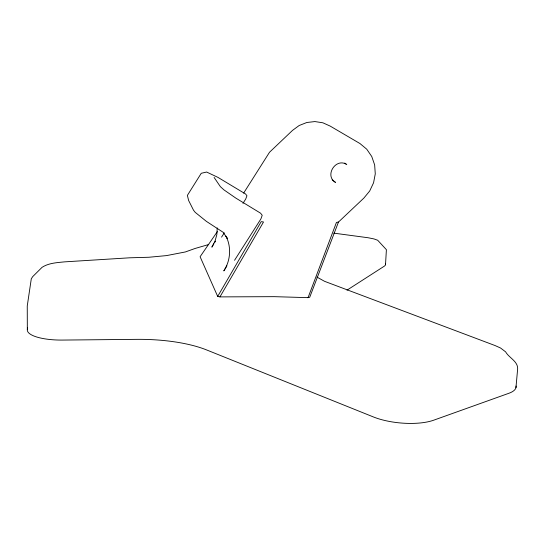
<?xml version="1.0" encoding="UTF-8"?>
<svg xmlns="http://www.w3.org/2000/svg" width="545" height="545" viewBox="0 0 545 545"><rect width="100%" height="100%" fill="white"/><g stroke="black" fill="none" stroke-linecap="round" stroke-linejoin="round"><path stroke-width="0.82" d="M217.237 227.926L216.835 234.636L215.016 241.142L211.862 247.151L213.892 243.813M385.513 264.7L386.398 249.685L377.692 240.256L373.979 238.928L368.134 237.749L333.778 233.137M515.945 387.693L517.648 368.883C518.084 361.383 508.792 357.69 505.596 351.832L500.535 348.003L495.064 345.55L324.541 281.309L316.904 277.064M516.04 386.017A39.533 12.712 6.4 0 1 508.826 393.299L433.677 420.202A41.883 14.79 5.4 0 1 373.386 416.939L206.623 349.945A86.328 28.64 0.3 0 0 136.584 339.351L62.362 340.073A35.309 10.484 -0.7 0 1 27.332 329.568L27.563 327.906M217.36 231.598L200.097 256.736L217.687 296.412L219.942 296.896L274.23 296.664L308.061 297.652L336.449 222.401L338.472 222.047L363.869 198.073L369.68 191.029L373.57 182.779L375.273 173.869L374.653 164.91L371.751 156.497L366.751 149.207L359.972 143.546L330.154 126.072L322.865 122.795L314.908 121.569L306.821 122.496L299.178 125.507L292.508 130.398L269.516 152.259L243.629 193.121M338.472 222.047L309.724 297.257L308.061 297.652M217.687 296.412L261.219 221.617L263.514 221.999L219.942 296.896M214.703 242.477L215.513 241.142M226.897 265.824L223.804 270.906C230.562 260.68 231.564 247.083 225.957 236.121L227.299 238.438L223.218 232.34L206.398 221.379L195.239 212.373L193.523 210.213L188.611 200.465L187.391 195.369L201.255 173.283L206.63 172.036L218.014 177.418L245.563 193.979L246.953 195.757L245.706 199.054L242.975 203.367M221.563 237.13L224.302 232.817M234.534 260.306L260.898 218.933L262.213 215.282L260.565 213.177L235.781 198.073L223.941 189.871L220.357 186.628L214.11 177.445M346.995 290.165L384.143 266.28A27.339 6.424 3.5 0 0 385.492 263.855M208.708 244.521L195.171 248.445L185.341 251.96L166.498 255.605L148.894 257.254L129.655 257.805L64.535 261.866C56.932 262.642 48.662 263.031 42.081 267.309L32.72 276.615L31.29 278.822L27.25 305.997L27.332 329.568M346.763 164.508C335.836 157.382 324.146 175.701 335.488 182.398L332.178 179.782M344.685 163.071L346.068 164.031"/></g></svg>
